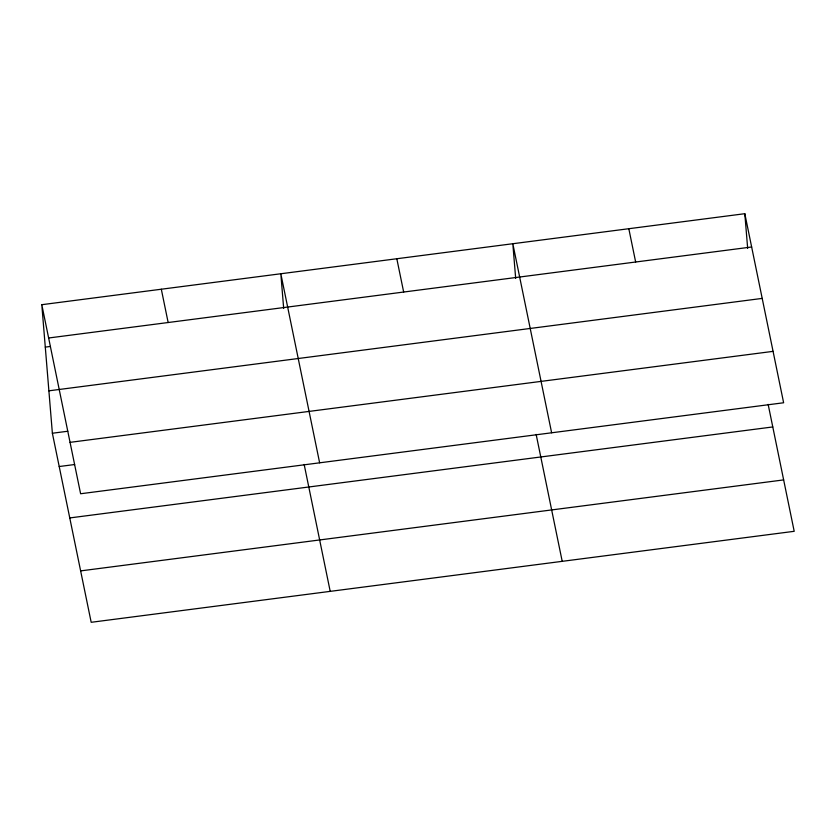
<?xml version="1.0" encoding="UTF-8"?>
<svg xmlns="http://www.w3.org/2000/svg" width="836" height="836" viewBox="0 0 836 836"><rect width="100%" height="100%" fill="white"/><g stroke="black" fill="none" stroke-linecap="round" stroke-linejoin="round"><path stroke-width="1.25" d="M41.8 304.691L744.813 213.702L783.625 402.764L80.611 493.752L41.8 304.691L52.375 433.236L91.187 622.298L794.2 531.309L768.148 404.373M48.634 337.995L751.648 246.996M45.29 347.118L50.432 346.449M48.885 390.82L762.202 298.4M52.375 433.236L67.8 431.24M70.057 442.349L773.07 351.36M59.21 466.53L74.634 464.534M69.764 517.933L772.777 426.945M80.632 570.894L783.645 479.906M628.818 228.719L635.653 262.013M551.624 432.787L512.823 243.725L515.676 278.44M536.148 434.406L562.21 561.332M396.818 258.742L403.663 292.036M319.634 462.82L280.823 273.759L283.676 308.463M304.158 464.429L330.21 591.365M161.317 289.225L168.151 322.518M744.813 213.702L747.666 248.407"/></g></svg>
